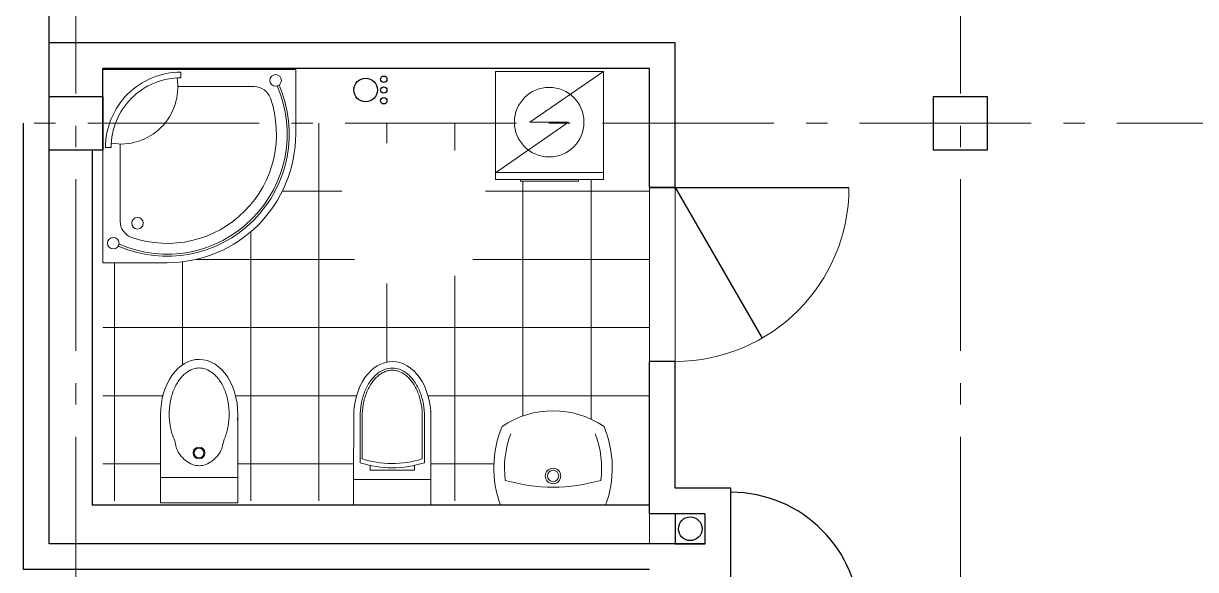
# Model space of a CAD drawing. Header units: millimetres. Extents: x -133165 to 20117, y 15722 to 63536.
# Drawn here: x -118099 to -112632, y 30490 to 33035 of the extents above; entities that cross this region are included whole.
import ezdxf

# ---------------------------------------------------------------- set-up
doc = ezdxf.new("R2010")
doc.units = ezdxf.units.MM
doc.linetypes.add('GOST2.303 5', pattern=[24, 20, -1.5, 1, -1.5])
doc.linetypes.add('GOST2.303 6', pattern=[12, 8, -1.5, 1, -1.5])
doc.layers.get('0').update_dxf_attribs({"lineweight": 15})
for name, color, linetype, lineweight in [('axis', 7, 'GOST2.303 5', 9), ('Furniture', 28, 'Continuous', 9), ('hatch', 8, 'Continuous', 5), ('wall', 5, 'Continuous', 60), ('wc', 4, 'Continuous', 15)]:
    doc.layers.add(name, color=color, linetype=linetype, lineweight=lineweight)
doc.layers.add('merdiven', color=3, linetype='Continuous')
doc.layers.add('windows', color=8, linetype='Continuous')

# ---------------------------------------------------------------- blocks, each defined once
blk = doc.blocks.new('dfg')
at = {"layer": 'Furniture', "ltscale": 300}
blk.add_lwpolyline([(50940.25178287661, -6328.878250868773), (50940.25178287661, -6819.562138268942)], dxfattribs=at)
at = {"layer": 'Furniture'}
for radius in [36.0985179013398, 26.41851790133981]:
    blk.add_circle((51076.35321343236, -6574.220194568858), radius, dxfattribs=at)
at = {"layer": 'Furniture', "ltscale": 300}
for centre, radius, start, end in [((51113.71817050921, -6799.137283700533), 501.2326262307387, 67.38980753256281, 110.2477125979667), ((50960.39664268971, -6574.220194568865), 419.8551401869122, 325.5027902121042, 34.49720978789582), ((51820.7744784907, -6574.22019456885), 796.5226956140253, 163.7711636212878, 196.2288363787122), ((51113.71817050921, -6799.137283700533), 451.2326262307387, 69.28471591318394, 97.35015487162558), ((51113.71817050921, -6349.303105437182), 451.2326262307387, 262.6498451283744, 290.715284086816), ((51113.71817050921, -6349.303105437182), 501.2326262307387, 249.7522874020333, 292.6101924674372)]:
    blk.add_arc(centre, radius, start, end, dxfattribs=at)
blk = doc.blocks.new('A$C201F213F')
at = {"layer": 'Furniture', "ltscale": 75}
for p, q in [((0, 0), (-636.3961030679056, -636.3961030678765)), ((636.3961030679056, -636.3961030679056), (0, 0)), ((-230.7961550157634, -284.4018457567436), (-249.1809313266131, -266.017069445923)), ((229.8062055220944, -284.4018457567436), (248.1909818329441, -266.017069445923)), ((-191.6176052815572, -303.3404767090105), (-443.5152678703889, -555.2381392978714)), ((442.5880308889318, -557.1393294411537), (187.8590199775645, -302.4103185297863)), ((-424.2640687119274, -848.5281374238548), (-636.3961030679056, -636.3961030678765)), ((636.3961030679056, -636.3961030678765), (424.2640687119274, -848.5281374238548))]:
    blk.add_line(p, q, dxfattribs=at)
for centre in [(-534.5727265770256, -605.283404695685), (391.7371567773516, -620.8397538817953), (537.401153701765, -606.6976182580693)]:
    blk.add_circle(centre, 27, dxfattribs=at)
for centre, radius, start, end in [((-0.4949747468344867, -514.7030260256724), 351.6950525668508, 45, 135), ((-0.4949747468344867, -514.7030260256724), 325.6950525668508, 45, 135), ((-2.333452377934009, -117.5918577113189), 265.2, 215.6453784450676, 324.8851342423061), ((-386.9467253754847, -611.8066817928047), 80, 135, 205.8582133626858), ((386.0194883939985, -613.7078719360579), 80, 333.8599374450195, 45), ((0, -424.2640687119274), 570, 201.4435356904902, 338.5564643095098), ((0, -424.2640687119274), 560, 201.4435356904902, 338.5564643095098), ((0, -424.2640687119274), 510, 205.8582133626858, 333.8599374450195), ((0, -424.2640687119274), 600, 225, 315)]:
    blk.add_arc(centre, radius, start, end, dxfattribs=at)
blk = doc.blocks.new('A$C5EB51CD2')
at = {"layer": 'Furniture', "ltscale": 100}
for p, q in [((0.05896356765879318, 119.1653702571639), (0.2048604587034788, 414.0229870202602)), ((0.05896356765879318, 119.1653702571639), (0, 0)), ((0.05896356765879318, 119.1653702571639), (360.0589194979984, 118.9872406401846)), ((0, 0), (359.9999559303396, -0.1781296170083806))]:
    blk.add_line(p, q, dxfattribs=at)
at = {"layer": 'Furniture', "ltscale": 75}
for p, q in [((360.0589194979984, 118.9872406401846), (360.204816389014, 413.8448574032809)), ((359.9999559303396, -0.1781296170083806), (360.0589194979984, 118.9872406401846))]:
    blk.add_line(p, q, dxfattribs=at)
at = {"layer": 'Furniture', "ltscale": 100}
for radius in [27.76629289507401, 22.76629289507401]:
    blk.add_circle((179.4522426582116, 232.943463138683), radius, dxfattribs=at)
at = {"layer": 'Furniture', "ltscale": 75}
blk.add_ellipse((180.2048384238442, 413.933922211756), major_axis=(0.1262455793580067, 255.1423159082515), ratio=0.7054885322507227, start_param=-1.038538702971726e-13, end_param=1.570796326794848, dxfattribs=at)
at = {"layer": 'Furniture', "ltscale": 75, "extrusion": (0, 0, -0.9999999999999999)}
blk.add_ellipse((180.2048384238442, 413.933922211756), major_axis=(0.1262455793664894, 255.1423159082514), ratio=0.7054885322507306, start_param=-2.411681640238432e-14, end_param=1.684847136752689, dxfattribs=at)
at = {"layer": 'Furniture', "ltscale": 75}
blk.add_open_spline([(40.20485556207132, 414.0031948405958), (40.21367730241036, 431.8319320829178), (41.72847917195759, 450.5707974022662), (46.72442732474883, 478.6292404400883), (48.84054656341323, 487.9730376316293), (53.97884562879335, 506.3352573107404), (57.0013377694122, 515.3535924020689), (63.89554821388447, 532.7583075260045), (67.76667429067311, 541.1422904256033), (76.23344617299153, 556.9910116143292), (80.82977745405515, 564.455383696215), (90.54675596515881, 578.2143295696005), (95.67722530380706, 584.5233451820095), (106.2447021816624, 595.8412749462004), (111.6805683773418, 600.851254709065), (128.1148611610115, 613.8985213798587), (139.1879673662188, 619.9154231810826), (160.4491484566533, 627.4878577458148), (170.6237964926986, 629.081036433432), (189.9987871544436, 629.0714495998691), (200.1718535846157, 627.4682027704839), (221.425530515844, 619.8747316605004), (232.4926769196172, 613.8468747614825), (248.9140499653004, 600.783350957674), (254.3449555788829, 595.7679942666437), (264.9012269586092, 584.4396123756596), (270.0254503272881, 578.1255226946087), (279.7288081056031, 564.3569675504114), (284.31775032726, 556.8880505533889), (292.7688340287714, 541.0309583327326), (296.6316613462113, 532.6431486377551), (303.5086445545312, 515.2316194645246), (306.5222105908324, 506.2102977041213), (311.6423357248423, 487.8430021100212), (313.7492072228051, 478.4971153634542), (318.7173860454059, 450.4337420302327), (320.2136430259852, 431.6933868252672), (320.2048212856462, 413.8646495829453)], degree=3, knots=[-1.570796326794897, -1.570796326794897, -1.570796326794897, -1.570796326794897, -1.308996938995747, -1.308996938995747, -1.178097245096172, -1.178097245096172, -1.047197551196598, -1.047197551196598, -0.9162978572970231, -0.9162978572970231, -0.7853981633974484, -0.7853981633974484, -0.6544984694978737, -0.6544984694978737, -0.5235987755982989, -0.5235987755982989, -0.2617993877991495, -0.2617993877991495, 0, 0, 0.2617993877991494, 0.2617993877991494, 0.5235987755982987, 0.5235987755982987, 0.6544984694978734, 0.6544984694978734, 0.7853981633974481, 0.7853981633974481, 0.9162978572970227, 0.9162978572970227, 1.047197551196597, 1.047197551196597, 1.178097245096172, 1.178097245096172, 1.308996938995747, 1.308996938995747, 1.570796326794897, 1.570796326794897, 1.570796326794897, 1.570796326794897], dxfattribs=at)
at = {"layer": 'Furniture', "ltscale": 100}
blk.add_open_spline([(40.20485556207132, 414.0031948405958), (40.19603382170317, 396.1744575982739), (41.69229080234072, 377.4341023933084), (46.66046962491237, 349.3707290600869), (48.76734112287522, 340.0248423135199), (53.88746625688509, 321.6575467194198), (56.90103229318629, 312.6362249590165), (63.77801550147706, 295.2246957857569), (67.64084281897522, 286.8368860908085), (76.07954567397246, 245.9581031166017), (80.66848789562937, 238.4891861195792), (90.37184567391523, 224.7206309753819), (95.49606904262328, 218.4065412943601), (106.0523404223495, 207.078159403376), (111.4832460359321, 202.0628027123457), (127.9046190816152, 188.9992789085372), (138.9717654853885, 182.9714220095193), (160.2254424166458, 175.3779508995358), (170.3985088467889, 173.7747040701506), (189.7734995085339, 173.7651172365586), (199.9481475446082, 175.3582959242049), (221.2093286350137, 182.930730488908), (232.2824348401919, 188.9476322901319), (248.7167276238906, 201.9948989609256), (254.15259381957, 207.0048787238193), (264.7200706974254, 218.3228084879811), (269.8505400360737, 224.6318241003901), (279.5675185471773, 238.3907699737756), (284.16384982827, 245.8551420556614), (292.6430025570444, 286.7255539979087), (296.514128633833, 295.1095368975366), (303.4083390783053, 312.5142520214722), (306.4308312189241, 321.5325871128007), (311.5691302843043, 339.8948067919118), (313.6852495229687, 349.2386039834528), (318.681197675789, 377.2970470212749), (320.1959995453071, 396.0359123406233), (320.2048212856462, 413.8646495829453)], degree=3, knots=[-1.570796326794897, -1.570796326794897, -1.570796326794897, -1.570796326794897, -1.308996938995747, -1.308996938995747, -1.178097245096172, -1.178097245096172, -1.047197551196598, -1.047197551196598, -0.9162978572970231, -0.9162978572970231, -0.7853981633974484, -0.7853981633974484, -0.6544984694978737, -0.6544984694978737, -0.5235987755982989, -0.5235987755982989, -0.2617993877991495, -0.2617993877991495, 0, 0, 0.2617993877991494, 0.2617993877991494, 0.5235987755982987, 0.5235987755982987, 0.6544984694978734, 0.6544984694978734, 0.7853981633974481, 0.7853981633974481, 0.9162978572970227, 0.9162978572970227, 1.047197551196597, 1.047197551196597, 1.178097245096172, 1.178097245096172, 1.308996938995747, 1.308996938995747, 1.570796326794897, 1.570796326794897, 1.570796326794897, 1.570796326794897], dxfattribs=at)
blk = doc.blocks.new('A$C57C31BFC')
at = {"layer": 'wc', "ltscale": 75}
for p, q in [((0.05896356765879318, 119.165370257193), (0.2048604587034788, 414.0229870202602)), ((30.0979205237818, 197.8899565135944), (30.20485678620753, 414.0081428855192)), ((40.10672566434368, 215.6826715691423), (40.20485556207132, 414.0031948405958)), ((77.51837417075876, 162.5680937650322), (77.52950438685366, 185.062260501727)), ((0.05896356765879318, 119.165370257193), (0, 0))]:
    blk.add_line(p, q, dxfattribs=at)
at = {"layer": 'wc', "ltscale": 100}
for p, q in [((320.1066913879476, 215.5441263114626), (320.2048212856462, 413.8646495829453)), ((330.0978837990551, 197.741515166068), (330.20482006151, 413.859701538051)), ((360.0589194979984, 118.9872406401846), (360.204816389014, 413.8448574032809)), ((284.5995271023421, 185.3847550679347), (284.5881866172713, 162.4656346792181)), ((0.05896356765879318, 119.165370257193), (360.0589194979984, 118.9872406401846)), ((284.5881866172713, 162.4656346792181), (77.51837417075876, 162.5680937650322)), ((359.9999559303396, -0.1781296169792768), (360.0589194979984, 118.9872406402137)), ((0, 0), (359.9999559303396, -0.1781296169792768))]:
    blk.add_line(p, q, dxfattribs=at)
for radius, end in [(485.2195626864635, 287.9789640363141), (465.2195626864635, 287.4853101709346)]:
    blk.add_arc((180.3262307243713, 659.267761384981), radius, 251.9643355437304, end, dxfattribs=at)
at = {"layer": 'wc', "ltscale": 75}
blk.add_ellipse((180.2048384238442, 413.9339222117851), major_axis=(0.1262455793591396, 255.1423159082515), ratio=0.7054885322507227, start_param=-1.671504954941957e-14, end_param=1.570796326794879, dxfattribs=at)
at = {"layer": 'wc', "ltscale": 75, "extrusion": (0, 0, -1)}
blk.add_ellipse((180.2048384238442, 413.9339222117851), major_axis=(0.1262455793830903, 255.1423159082515), ratio=0.7054885322507226, start_param=-7.592191272241982e-14, end_param=1.570796326794862, dxfattribs=at)
at = {"layer": 'wc', "ltscale": 75}
for points, knots in [([(30.20485678623663, 414.0081428855192), (30.21395278885029, 432.3911641990999), (31.77426271545119, 451.7112575834617), (36.93380417258595, 480.6884798539977), (39.12045911332825, 490.3461151482479), (44.43880255593103, 509.3517412084911), (47.57079924130812, 518.6996457341593), (54.73172602380509, 536.7776971189887), (58.76012282687589, 545.505583853519), (67.59946915009641, 562.0517170568928), (72.41107854046277, 569.8696109985176), (82.62877277223743, 584.3375550950004), (88.04395025307895, 591.0008873522165), (99.2594980582362, 603.012911016267), (105.0588800025289, 608.3625252289057), (122.7048382826324, 622.3717391557002), (134.7578350566619, 628.9529034759034), (158.1689371978864, 637.2910592113913), (169.5150848971971, 639.0815862531599), (191.1173948397627, 639.0708973318688), (202.4617650618893, 637.2691429185215), (225.864604226721, 628.9078234318004), (237.9110823203519, 622.3147345817124), (255.5431683176139, 608.2880649180152), (261.3372533965157, 602.9327142051188), (272.5409085047722, 590.909597417427), (277.9494892413786, 584.2409095153271), (288.152860864182, 569.7628609825042), (292.9567312414001, 561.9402092577366), (301.7796990362403, 545.3853366609546), (305.7994566726848, 536.6534676629235), (312.942489748908, 518.5683386136661), (316.0652341314708, 509.2173392136465), (321.3647668338963, 490.2064593799587), (323.5418634224625, 480.5466648815782), (328.672726237186, 451.564350872155), (330.2139160641236, 432.2427228516317), (330.20482006151, 413.859701538051)], [-1.570796326794897, -1.570796326794897, -1.570796326794897, -1.570796326794897, -1.308996938995747, -1.308996938995747, -1.178097245096172, -1.178097245096172, -1.047197551196598, -1.047197551196598, -0.9162978572970231, -0.9162978572970231, -0.7853981633974484, -0.7853981633974484, -0.6544984694978737, -0.6544984694978737, -0.5235987755982989, -0.5235987755982989, -0.2617993877991495, -0.2617993877991495, 0, 0, 0.2617993877991494, 0.2617993877991494, 0.5235987755982987, 0.5235987755982987, 0.6544984694978734, 0.6544984694978734, 0.7853981633974481, 0.7853981633974481, 0.9162978572970227, 0.9162978572970227, 1.047197551196597, 1.047197551196597, 1.178097245096172, 1.178097245096172, 1.308996938995747, 1.308996938995747, 1.570796326794897, 1.570796326794897, 1.570796326794897, 1.570796326794897]), ([(40.20485556207132, 414.0031948405958), (40.21367329414352, 431.8238313824113), (41.72795648104511, 450.5678618447855), (46.72468867021962, 478.6307082188432), (48.84051144687692, 487.972912139172), (53.97888074532966, 506.3353828031977), (57.00208024712629, 515.3554668172728), (63.89480573619949, 532.7564331108297), (67.76659633452073, 541.1421445016167), (76.23352412914392, 556.991157538374), (80.82899764584727, 564.4542795115558), (90.5475357733958, 578.2154337543179), (95.67684761265991, 584.522940669005), (106.2450798728096, 595.841679459234), (111.6833820912289, 600.853488530498), (122.6339498525776, 609.5471986681805), (128.1466383694788, 613.2281562208955), (139.0814778487256, 619.3582382051973), (144.5030214801955, 621.8084459306265), (155.1340943426767, 625.5948349963), (160.3350976932852, 626.9372462023166), (170.5005710147379, 628.6790862453927), (175.4650194137648, 629.0786409743305), (185.1575642333773, 629.0738450589997), (190.1215554384107, 628.6693878953811), (200.2854187622434, 626.9174683992169), (205.485262055503, 625.5698388380115), (216.1121220449568, 621.7730955930019), (221.5316383767349, 619.3173461686529), (232.4600665367325, 613.1766367835517), (237.9684707764536, 609.4907735271554), (248.912047123682, 600.7849442573788), (254.3447011308745, 595.7682673255913), (264.9014814066177, 584.4393393167411), (270.0248467237398, 578.1263791763922), (279.7294117091806, 564.356111068686), (284.3176640070742, 556.8882125192904), (292.7689203489572, 541.0307963668602), (296.6323171987315, 532.6414881139062), (303.5079887020402, 515.2332799884316), (306.5221872281691, 506.2103815124428), (311.6423590875056, 487.8429183017288), (313.7489571848128, 478.4985277339583), (318.7178861213615, 450.4309172892536), (320.2136390177475, 431.6852861247608), (320.2048212856462, 413.8646495829453)], [-1.570796326794897, -1.570796326794897, -1.570796326794897, -1.570796326794897, -1.308996938995747, -1.308996938995747, -1.178097245096172, -1.178097245096172, -1.047197551196598, -1.047197551196598, -0.9162978572970231, -0.9162978572970231, -0.7853981633974484, -0.7853981633974484, -0.6544984694978737, -0.6544984694978737, -0.5235987755982989, -0.5235987755982989, -0.3926990816987242, -0.3926990816987242, -0.2617993877991495, -0.2617993877991495, -0.1308996938995747, -0.1308996938995747, 0, 0, 0.1308996938995747, 0.1308996938995747, 0.2617993877991494, 0.2617993877991494, 0.392699081698724, 0.392699081698724, 0.5235987755982987, 0.5235987755982987, 0.6544984694978734, 0.6544984694978734, 0.7853981633974481, 0.7853981633974481, 0.9162978572970227, 0.9162978572970227, 1.047197551196597, 1.047197551196597, 1.178097245096172, 1.178097245096172, 1.308996938995747, 1.308996938995747, 1.570796326794897, 1.570796326794897, 1.570796326794897, 1.570796326794897])]:
    blk.add_open_spline(points, degree=3, knots=knots, dxfattribs=at)
blk = doc.blocks.new('A$C7E2B23F5')
at = {"color": 5, "lineweight": 9}
blk.add_line((619.9999535499373, 580.0000420401047), (-4.645006265491247e-05, 580.0000420401047), dxfattribs=at)
blk.add_lwpolyline([(-4.645006265491247e-05, 4.20401047449559e-05), (619.9999535499373, 4.20401047449559e-05), (619.9999535499373, 620.0000420401047), (-4.645006265491247e-05, 620.0000420401047)], close=True, dxfattribs=at)
blk.add_lwpolyline([(619.9999535499373, 582.0000420401047), (200.9999535499373, 290.4991814549066), (422.9999535499373, 290.4991814549066), (-4.645006265491247e-05, 4.20401047449559e-05)], dxfattribs=at)

msp = doc.modelspace()

# ---------------------------------------------------------------- hatches: boundary and pattern name
at = {"layer": 'hatch', "lineweight": 0, "ltscale": 100}
h = msp.add_hatch(dxfattribs=at)
h.set_pattern_fill('NET', color=256, scale=100, style=0)
h.set_pattern_definition([(0, (124261.0381148212, 143377.5977726807), (0, 317.5), []), (90, (124261.0381148212, 143377.5977726807), (-317.5, 1.944126793646423e-14), [])])
edge = h.paths.add_edge_path()
edge.add_ellipse((-116378.3491696773, 31204.08309889224), major_axis=(0.1262455793399149, 255.1423159082478), ratio=0.7054885322507612, start_angle=269.99999999999596, end_angle=359.99999999999295, ccw=False)
edge.add_line((-116198.3491917121, 31203.99403408449), (-116198.4950886031, 30909.13641732064))
edge.add_line((-116198.4950886031, 30909.13641732064), (-116198.54411201, 30810.06011186863))
edge.add_line((-116198.54411201, 30810.06011186863), (-115880.7975150932, 30810.06011186863))
edge.add_arc((-115403.636941005, 30963.52649950457), 501.2326262307305, 157.3898075322785, 197.8290473968298, ccw=False)
edge.add_arc((-115628.5540301367, 30810.20497168505), 419.8551401869022, 55.50279021333142, 124.4972097866785, ccw=False)
edge.add_arc((-115853.4711192682, 30963.52649950402), 501.2326262307303, 20.126063111159908, 22.610192467796026, ccw=False)
edge.add_arc((-115315.0977802386, 30780.85881227464), 361.5393508704041, 89.99995719540777, 100.80021723824262, ccw=False)
edge.add_line((-115315.0975101394, 31142.39816314494), (-115178.5540301368, 31142.39816314493))
edge.add_line((-115178.5540301368, 31142.39816314493), (-115178.5540301367, 32445.06011187169))
edge.add_line((-115178.5540301367, 32445.06011187169), (-115393.1112114521, 32445.06011187169))
edge.add_line((-115393.1112114521, 32445.06011187169), (-115393.1112114521, 32307.57016436258))
edge.add_line((-115393.1112114521, 32307.57016436258), (-115509.8745123211, 32307.57016436258))
edge.add_line((-115509.8745123211, 32307.57016436258), (-115509.8745123211, 32300.87419649497))
edge.add_line((-115509.8745123211, 32300.87419649497), (-115779.7027312666, 32300.87419649497))
edge.add_line((-115779.7027312666, 32300.87419649497), (-115779.7027312666, 32307.57016436258))
edge.add_line((-115779.7027312666, 32307.57016436258), (-115896.4660321357, 32307.57016436259))
edge.add_line((-115896.4660321357, 32307.57016436259), (-115896.4660321356, 32570.0601118717))
edge.add_line((-115896.4660321356, 32570.0601118717), (-116828.5540301389, 32570.0601118717))
edge.add_line((-116828.5540301389, 32570.0601118717), (-116828.5540301395, 32520.06011186227))
edge.add_arc((-117428.5540301395, 32520.06011186856), 600, 269.9999999994108, 359.99999999939973, ccw=False)
edge.add_line((-117428.5540301456, 31920.06011186856), (-117728.5540301361, 31920.06011187164))
edge.add_line((-117728.5540301361, 31920.06011187164), (-117728.5540301361, 30810.0601118686))
edge.add_line((-117728.5540301361, 30810.0601118686), (-117459.0434599214, 30810.0601118686))
edge.add_line((-117459.0434599214, 30810.0601118686), (-117458.9892685642, 30919.58084487799))
edge.add_line((-117458.9892685642, 30919.58084487799), (-117458.8433716731, 31214.43846164068))
edge.add_ellipse((-117278.843393708, 31214.34939683258), major_axis=(0.1262455793325285, 255.1423159082478), ratio=0.7054885322507614, start_angle=-9.379164112033322e-12, end_angle=89.99999999999147, ccw=False)
edge.add_ellipse((-117278.843393708, 31214.34939683258), major_axis=(0.126245579377088, 255.1423159082478), ratio=0.7054885322507419, start_angle=270.00000000000483, end_angle=360.0000000000048, ccw=False)
edge.add_line((-117098.8434157428, 31214.26033202396), (-117098.9893126338, 30919.40271526101))
edge.add_line((-117098.9893126338, 30919.40271526101), (-117099.0434158517, 30810.06011186863))
edge.add_line((-117099.0434158517, 30810.06011186863), (-116558.5441560797, 30810.06011186862))
edge.add_line((-116558.5441560797, 30810.06011186862), (-116558.4950445335, 30909.31454693765))
edge.add_line((-116558.4950445335, 30909.31454693765), (-116558.3491476424, 31204.17216370307))
edge.add_ellipse((-116378.3491696773, 31204.08309889224), major_axis=(0.1262455793613889, 255.1423159082502), ratio=0.7054885322507611, start_angle=-2.2737367544323206e-13, end_angle=89.99999999999937, ccw=False)
h.paths.add_polyline_path([(-116628.5540301407, 32150.9229968568, -1), (-115928.5540301407, 32150.9229968568, -1)], flags=16)
h.paths.add_polyline_path([(-116586.4792329359, 31880.60410190454), (-115970.6288273454, 31880.60410190454), (-115970.6288273454, 32416.70573901232), (-116586.4792329359, 32416.70573901232)], flags=24)

# ---------------------------------------------------------------- linework, layer by layer
at = {"layer": 'axis', "color": 147, "linetype": 'GOST2.303 6', "lineweight": 0, "ltscale": 100}
for p, q in [((-117853.5540301363, 37108.74870125146), (-117853.5540301364, 16775.27658597613)), ((-113728.5540301364, 37108.74870125146), (-113728.5540301364, 16775.27658597613)), ((-130998.4955779708, 32570.06011187169), (-105614.1480914533, 32570.06011187173))]:
    msp.add_line(p, q, dxfattribs=at)
at = {"layer": 'Furniture', "color": 5, "lineweight": 9}
for p, q in [((-115779.7027312666, 32307.5701643626), (-115509.8745123211, 32307.5701643626)), ((-115779.7027312666, 32300.87419649497), (-115779.7027312666, 32307.5701643626)), ((-115509.8745123211, 32300.87419649497), (-115779.7027312666, 32300.87419649497)), ((-115509.8745123211, 32307.5701643626), (-115509.8745123211, 32300.87419649497))]:
    msp.add_line(p, q, dxfattribs=at)
at = {"layer": 'Furniture', "color": 5, "lineweight": -2, "ltscale": 100}
msp.add_arc((-114798.5540301366, 30250.06011187208), 599.9999999997672, 0, 90, dxfattribs=at)
at = {"layer": 'Furniture', "color": 5, "lineweight": 9, "extrusion": (0, 0, -1)}
msp.add_ellipse((-115646.4123470218, 32575.07959427774), major_axis=(162.1536075578811, 0.00648149572926465), ratio=0.9999999997132083, start_param=3.141632624922071, end_param=9.424817932101657, dxfattribs=at)
at = {"layer": 'merdiven', "ltscale": 100}
msp.add_arc((-122103.5540301399, 32695.06011187771), 7150, 33.92049396550708, 180, dxfattribs=at)
at = {"layer": 'wall', "color": 5, "lineweight": -2, "ltscale": 100}
for p, q in [((-117978.5540301364, 32695.06011187169), (-117978.5540301361, 36325.06011187029)), ((-115058.5540301366, 32945.06011187147), (-117978.5540301366, 32945.06011187169)), ((-115058.5540301364, 32270.0601118686), (-115058.5540301366, 32945.0601118715)), ((-115178.5540301366, 32825.0601118715), (-117728.5540301364, 32825.06011187166)), ((-117728.5540301386, 32445.06011187169), (-117728.5540301361, 32825.06011187167)), ((-115178.5540301366, 32270.06011186859), (-115178.5540301366, 32825.06011187151)), ((-118098.5540301343, 30590.0601118721), (-118098.5540301335, 32570.06011187169)), ((-117978.5540301366, 30610.06011186884), (-117978.5540301366, 32445.06011187169)), ((-117978.5540301364, 31355.06011187166), (-117978.5540301364, 32445.06011187335)), ((-117778.5540301364, 32445.06011187169), (-117778.554030136, 30790.06011187207)), ((-115058.5540301364, 32270.0601118686), (-115178.5540301366, 32270.0601118686)), ((-115058.5540301364, 31460.0601118686), (-115178.5540301366, 31460.0601118686)), ((-115178.5540301368, 30750.0601118686), (-115178.5540301366, 31460.0601118686)), ((-115058.554030136, 30870.0601118686), (-115058.5540301362, 31460.06011186857)), ((-115178.5540301367, 30750.06011186862), (-115178.5540301367, 30870.06011186862)), ((-115178.5540301366, 30750.06011186862), (-115178.5540301366, 30870.06011186862)), ((-114798.5540301365, 30870.06011186857), (-115058.554030136, 30870.0601118686)), ((-114798.5540301365, 29970.06011186959), (-114798.5540301365, 30870.06011186857)), ((-115178.5540301367, 30790.06011187186), (-117778.554030136, 30790.06011187207)), ((-114918.5540301364, 30750.0601118686), (-115178.5540301367, 30750.0601118686)), ((-114918.5540301364, 30610.0601118686), (-114918.5540301364, 30750.0601118686)), ((-118098.5540301343, 30490.06011186884), (-118098.5540301343, 30590.06011187211)), ((-114918.5540301364, 30610.06011186859), (-117978.5540301366, 30610.06011186884)), ((-115178.5540301366, 30490.0601118686), (-118098.5540301343, 30490.06011186884))]:
    msp.add_line(p, q, dxfattribs=at)
for points in [[(-117978.5540301364, 32695.06011187169), (-117728.5540301364, 32695.06011187169), (-117728.5540301364, 32445.06011187169), (-117978.5540301364, 32445.06011187169)], [(-113853.5540301364, 32695.06011187169), (-113603.5540301364, 32695.06011187169), (-113603.5540301364, 32445.06011187169), (-113853.5540301364, 32445.06011187169)], [(-115058.5540301365, 30610.0601118686), (-114918.5540301365, 30610.0601118686), (-114918.5540301365, 30750.0601118686), (-115058.5540301365, 30750.0601118686)]]:
    msp.add_lwpolyline(points, close=True, dxfattribs=at)
for centre, radius in [((-116502.6662786805, 32725.06029096169), 55), ((-116418.034427922, 32775.06029096169), 15), ((-116418.0344279207, 32775.06029096169), 15), ((-116418.034427922, 32725.06029096169), 15), ((-116418.0344279207, 32725.06029096169), 15), ((-116418.034427922, 32675.06029096169), 15), ((-114988.5540301364, 30680.06011186936), 54.99999999999999)]:
    msp.add_circle(centre, radius, dxfattribs=at)
at = {"layer": 'windows', "lineweight": 0, "ltscale": 100}
for p, q in [((-115178.5540301358, 32270.0601118686), (-115178.5540301352, 30730.06011187189)), ((-115058.5540301364, 32270.06011186863), (-115058.5540301359, 30870.0601118686)), ((-115178.5540301354, 31010.0601118686), (-115178.5540301369, 30610.0601118686)), ((-115178.5540301354, 30870.0601118686), (-115178.5540301352, 30610.0601118686)), ((-115058.5540301359, 30750.0601118686), (-115058.5540301359, 30730.06011187192))]:
    msp.add_line(p, q, dxfattribs=at)
at = {"layer": 'windows', "ltscale": 100}
for p, q in [((-115178.5540301373, 32270.06011186985), (-114368.5540301373, 32270.06011186985)), ((-115058.5540301379, 32270.06011186988), (-114653.554030138, 31568.57953480454)), ((-115058.5540301379, 32270.06011186988), (-114248.5540301379, 32270.06011186988))]:
    msp.add_line(p, q, dxfattribs=at)
at = {"layer": 'windows', "lineweight": 0, "ltscale": 100}
msp.add_arc((-115058.5540301379, 32270.06011186991), 810.0000000000036, 270, 0, dxfattribs=at)

# ---------------------------------------------------------------- block references
at = {"layer": 'Furniture', "ltscale": 100, "xscale": -1, "rotation": 44.99999999963661}
for p in [(-117728.5540301364, 32820.06011187164), (-117778.5540301358, 30290.06011186881)]:
    msp.add_blockref('A$C201F213F', p, dxfattribs=at)
at = {"layer": 'Furniture', "lineweight": 9, "xscale": 0.8118626140058041, "yscale": 0.8118626137729734, "zscale": 0.8118626137912168, "rotation": 180}
msp.add_blockref('A$C7E2B23F5', (-115393.1112491631, 32810.92501903263), dxfattribs=at)
at = {"layer": 'Furniture', "ltscale": 100}
msp.add_blockref('A$C5EB51CD2', (-117459.0482321318, 30800.41547462082), dxfattribs=at)
at = {"layer": 'Furniture', "ltscale": 100, "rotation": 90}
msp.add_blockref('dfg', (-122202.7742247056, -20150.19167100469), dxfattribs=at)
at = {"layer": 'wc'}
msp.add_blockref('A$C57C31BFC', (-116558.5540081011, 30790.14917668045), dxfattribs=at)

doc.saveas('drawing.dxf')
